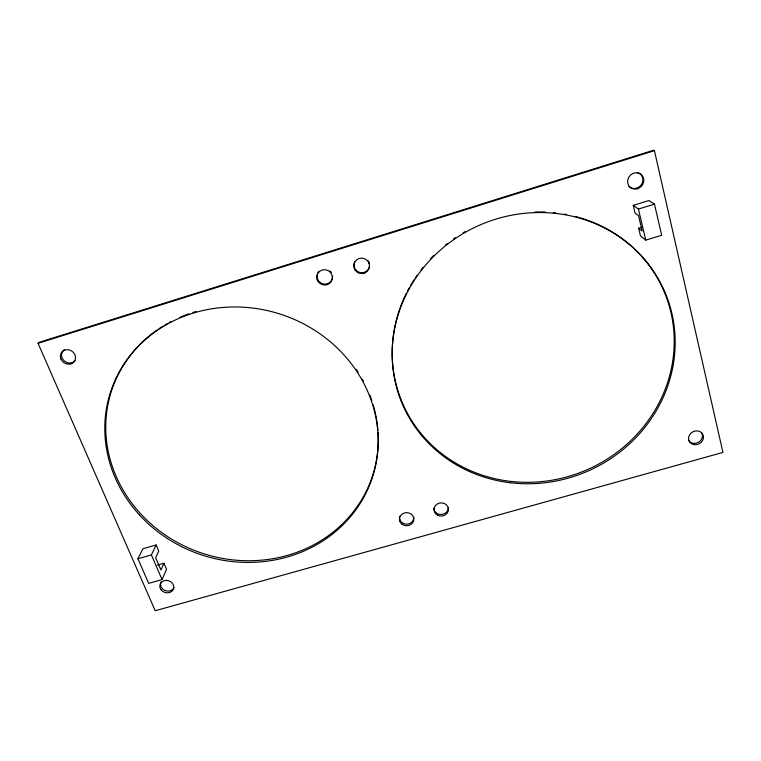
<?xml version="1.0" encoding="UTF-8"?>
<svg xmlns="http://www.w3.org/2000/svg" width="761" height="761" viewBox="0 0 761 761"><rect width="100%" height="100%" fill="white"/><g stroke="black" fill="none" stroke-linecap="round" stroke-linejoin="round"><path stroke-width="1.14" d="M369.114 263.582L369.209 262.792A7.81 7.686 18.9 0 0 368.343 260.966M364.062 273.256L364.177 272.428M327.068 284.69L327.306 283.824M317.204 279.677L317.489 278.83M163.938 563.235L160.932 570.008L155.653 557.727L158.745 551.088L156.129 544.971L142.897 548.757L137.922 558.745L148.661 583.364L162.036 579.587L166.526 569.276L163.938 563.235L157.365 565.1M137.922 558.745L151.401 554.902L156.129 544.971M70.925 363.853L72.029 362.75M38.05 343.306L39.277 342.269L653.499 150.259L654.431 150.668L722.95 452.415L155.215 610.741L38.05 343.306L654.431 150.668M638.66 228.243L642.16 231.002L638.508 215.582L635.045 213.032L633.228 205.375L648.924 200.552L654.479 204.138L661.67 235.292L645.766 240.115L640.458 235.796L638.66 228.243L641.999 227.225M633.228 205.375L638.431 209.056L654.479 204.138M636.653 188.186L637.518 188.738M151.401 554.902L162.036 579.587M638.431 209.056L645.766 240.115M399.763 519.582L399.763 521.142M413.794 517.404A7.182 6.526 -0.4 0 1 405.946 524.139A7.182 6.526 -0.4 0 1 399.611 516.205M448.277 507.711A7.22 6.573 -3.8 0 1 441.256 514.512A7.22 6.573 -3.8 0 1 433.856 508.215M332.595 276.233A7.8 7.6 26.7 0 1 324.31 284.148A7.8 7.6 26.7 0 1 317.223 274.883M317.879 272.999A7.8 7.6 26.7 0 1 319.011 271.363M329.989 270.916A7.8 7.6 26.7 0 1 331.32 272.457M369.408 266.778A7.81 7.686 18.9 0 1 359.173 272.305A7.81 7.686 18.9 0 1 354.835 261.518M173.946 587.815A7.058 6.136 15.9 0 1 164.737 590.393A7.058 6.136 15.9 0 1 161.123 582.013M637.185 172.481A8.409 7.791 -48.2 0 1 641.685 184.181A8.409 7.791 -48.2 0 1 628.947 186.426M701.68 432.809A7.61 6.754 -25.2 0 1 698.417 442.341A7.61 6.754 -25.2 0 1 688.391 440.2M75.101 360.762A7.8 6.982 33.5 0 1 63.772 360.476A7.8 6.982 33.5 0 1 64.381 349.718M378.055 432.638A137.256 126.288 17.9 0 1 186.217 546.902A137.256 126.288 17.9 0 1 157.137 329.998M159.078 328.666A137.256 126.288 17.9 0 1 163.035 326.117M165.051 324.899A137.256 126.288 17.9 0 1 167.106 323.71M169.18 322.55A137.256 126.288 17.9 0 1 171.273 321.437M179.891 317.327A137.256 126.288 17.9 0 1 188.852 313.836M192.923 312.476A137.256 126.288 17.9 0 1 196.024 311.544M356.243 369.256A137.256 126.288 17.9 0 1 358.193 372.224M362.407 379.311A137.256 126.288 17.9 0 1 363.52 381.375M369.808 395.111A137.256 126.288 17.9 0 1 371.777 400.514M373.166 404.89A137.256 126.288 17.9 0 1 374.098 408.181M374.383 409.285A137.256 126.288 17.9 0 1 376.324 418.15M376.524 419.263A137.256 126.288 17.9 0 1 377.903 430.403M600.648 225.732A142.212 133.936 -22.7 0 1 660.71 399.582A142.212 133.936 -22.7 0 1 480.391 474.512A142.212 133.936 -22.7 0 1 399.639 309.261M400.001 308.243A142.212 133.936 -22.7 0 1 406.374 293.261M407.363 291.311A142.212 133.936 -22.7 0 1 409.437 287.449M410.521 285.537A142.212 133.936 -22.7 0 1 411.634 283.644M412.205 282.702A142.212 133.936 -22.7 0 1 413.955 279.896M415.164 278.041A142.212 133.936 -22.7 0 1 417.038 275.301M420.976 269.927A142.212 133.936 -22.7 0 1 423.049 267.301M430.403 258.864A142.212 133.936 -22.7 0 1 433.532 255.639M445.309 245.09A142.212 133.936 -22.7 0 1 447.088 243.682M453.489 238.954A142.212 133.936 -22.7 0 1 455.363 237.67M463.088 232.79A142.212 133.936 -22.7 0 1 465.066 231.648M535.04 211.977A142.212 133.936 -22.7 0 1 539.606 211.919M540.748 211.919A142.212 133.936 -22.7 0 1 545.304 212.043M553.257 212.595A142.212 133.936 -22.7 0 1 555.511 212.823M564.481 214.126A142.212 133.936 -22.7 0 1 566.707 214.535M575.506 216.524A142.212 133.936 -22.7 0 1 579.834 217.732M580.909 218.055A142.212 133.936 -22.7 0 1 590.441 221.318M591.478 221.727A142.212 133.936 -22.7 0 1 599.649 225.256M355.083 270.003A7.838 7.715 18.7 0 0 368.619 269.47A7.838 7.715 18.7 0 0 361.275 258.16A7.838 7.715 18.7 0 0 355.083 270.003M693.699 444.586A7.639 6.773 -25.2 0 0 703.354 435.777A7.639 6.773 -25.2 0 0 691.026 433.104A7.639 6.773 -25.2 0 0 693.699 444.586M637.509 188.738A8.438 7.819 -48.1 0 0 641.618 174.935A8.438 7.819 -48.1 0 0 627.949 179.149A8.438 7.819 -48.1 0 0 637.509 188.738M437.746 515.302A7.239 6.592 -3.8 0 0 448.448 509.233A7.239 6.592 -3.8 0 0 437.442 503.887A7.239 6.592 -3.8 0 0 437.746 515.302M318.088 281.456A7.829 7.629 26.6 0 0 331.558 280.942A7.829 7.629 26.6 0 0 324.119 269.708A7.829 7.629 26.6 0 0 318.088 281.456M401.732 523.987A7.21 6.545 -0.4 0 0 413.67 520.657A7.21 6.545 -0.4 0 0 404.538 512.933A7.21 6.545 -0.4 0 0 401.732 523.987M161.151 589.937A7.087 6.155 15.9 0 0 173.242 589.547A7.087 6.155 15.9 0 0 166.041 580.405A7.087 6.155 15.9 0 0 161.151 589.937M60.956 359.068A7.829 7.011 33.4 0 0 74.007 361.856A7.829 7.011 33.4 0 0 68.861 349.832A7.829 7.011 33.4 0 0 60.956 359.068M139.491 514.969A137.712 126.649 17.9 0 0 371.32 480.581A137.712 126.649 17.9 0 0 213.651 308.509A137.712 126.649 17.9 0 0 139.491 514.969M510.583 482.778A142.707 134.345 -22.6 0 0 666.122 295.03A142.707 134.345 -22.6 0 0 424.315 266.654A142.707 134.345 -22.6 0 0 510.583 482.778"/></g></svg>
